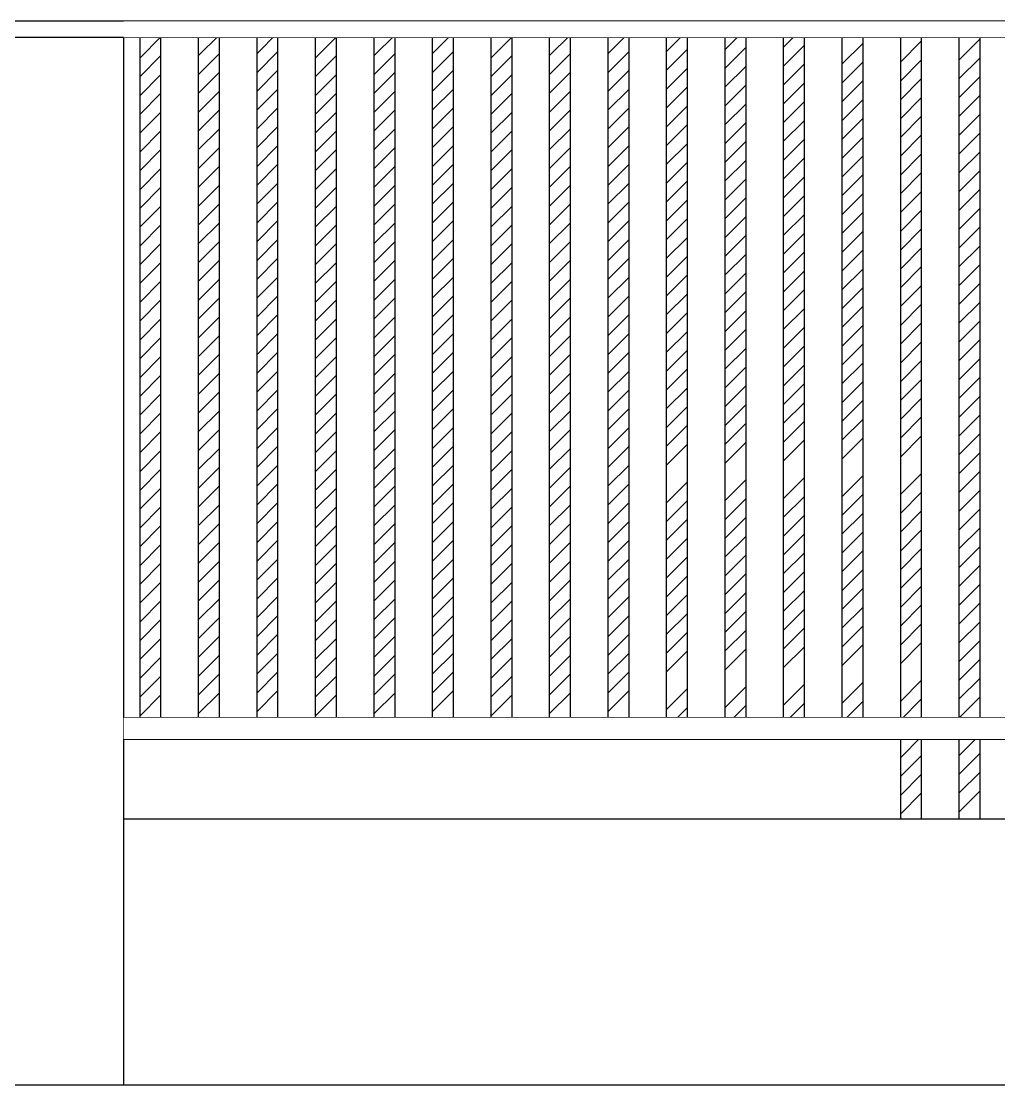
# Model space of a CAD drawing. Extents: x 104028 to 361637, y -78822 to 68782.
# Drawn here: x 315590 to 319266, y -65977 to -61977 of the extents above; entities that cross this region are included whole.
import ezdxf

# ---------------------------------------------------------------- set-up
doc = ezdxf.new("R2010")
doc.units = 0
doc.header["$LTSCALE"] = 1000
doc.header["$MEASUREMENT"] = 0
doc.set_wipeout_variables(frame=1)
doc.layers.add('GPSCOMMON', color=7, linetype='Continuous')
doc.layers.add('PUB_HATCH', color=8, linetype='Continuous')

# ---------------------------------------------------------------- blocks, each defined once
blk = doc.blocks.new('fawr')
blk.add_line((481240.6, 111811.9), (490240.6, 111811.9))
at = {"layer": 'GPSCOMMON'}
for p, q in [((483240.6, 113811.9), (488240.6, 113811.9)), ((481240.6, 113781.9), (483240.6, 113781.9)), ((483240.6, 111811.9), (483240.6, 113781.9)), ((483240.6, 112501.9), (488240.6, 112501.9)), ((483240.6, 111811.9), (483240.6, 112311.9)), ((483240.6, 112311.9), (488240.6, 112311.9)), ((481240.6, 111811.9), (483240.6, 111811.9))]:
    blk.add_line(p, q, dxfattribs=at)
for points in [[(490240.6, 113781.9), (490240.6, 113811.9), (481240.6, 113811.9), (481240.6, 113781.9), (488240.6, 113781.9)], [(483310.6, 112461.9), (483310.6, 113781.9), (483270.6, 113781.9), (483270.6, 112461.9)], [(483420.6, 112461.9), (483420.6, 113781.9), (483380.6, 113781.9), (483380.6, 112461.9)], [(483530.6, 112461.9), (483530.6, 113781.9), (483490.6, 113781.9), (483490.6, 112461.9)], [(483640.6, 112461.9), (483640.6, 113781.9), (483600.6, 113781.9), (483600.6, 112461.9)], [(483750.6, 112461.9), (483750.6, 113781.9), (483710.6, 113781.9), (483710.6, 112461.9)], [(483860.6, 112461.9), (483860.6, 113781.9), (483820.6, 113781.9), (483820.6, 112461.9)], [(483970.6, 112461.9), (483970.6, 113781.9), (483930.6, 113781.9), (483930.6, 112461.9)], [(484080.6, 112461.9), (484080.6, 113781.9), (484040.6, 113781.9), (484040.6, 112461.9)], [(484190.6, 112461.9), (484190.6, 113781.9), (484150.6, 113781.9), (484150.6, 112461.9)], [(484300.6, 112461.9), (484300.6, 113781.9), (484260.6, 113781.9), (484260.6, 112461.9)], [(484410.6, 112461.9), (484410.6, 113781.9), (484370.6, 113781.9), (484370.6, 112461.9)], [(484520.6, 112461.9), (484520.6, 113781.9), (484480.6, 113781.9), (484480.6, 112461.9)], [(484630.6, 112461.9), (484630.6, 113781.9), (484590.6, 113781.9), (484590.6, 112461.9)], [(484700.6, 112311.9), (484740.6, 112311.9), (484740.6, 113781.9), (484700.6, 113781.9), (484700.6, 112311.9)], [(484810.6, 112311.9), (484850.6, 112311.9), (484850.6, 113781.9), (484810.6, 113781.9), (484810.6, 112311.9)], [(488240.6, 112461.9), (488240.6, 112501.9), (483240.6, 112501.9), (483240.6, 112461.9), (488240.6, 112461.9)]]:
    blk.add_lwpolyline(points, dxfattribs=at)
at = {"layer": 'PUB_HATCH', "linetype": 'Continuous'}
for p, q in [((484480.6, 113762.3), (484520.6, 113802.3)), ((483270.6, 113742.6), (483310.6, 113782.6)), ((483380.6, 113746.6), (483420.6, 113786.6)), ((483490.6, 113750.5), (483530.6, 113790.5)), ((483600.6, 113742.6), (483640.6, 113782.6)), ((483710.6, 113746.6), (483750.6, 113786.6)), ((483820.6, 113750.5), (483860.6, 113790.5)), ((483930.6, 113742.6), (483970.6, 113782.6)), ((484040.6, 113746.6), (484080.6, 113786.6)), ((484150.6, 113750.5), (484190.6, 113790.5)), ((484260.6, 113754.4), (484300.6, 113794.4)), ((484370.6, 113758.4), (484410.6, 113798.4)), ((484370.6, 113723), (484410.6, 113763)), ((484480.6, 113726.9), (484520.6, 113766.9)), ((484590.6, 113730.9), (484630.6, 113770.9)), ((484700.6, 113734.8), (484740.6, 113774.8)), ((484810.6, 113738.7), (484850.6, 113778.7)), ((483270.6, 113707.3), (483310.6, 113747.3)), ((483380.6, 113711.2), (483420.6, 113751.2)), ((483490.6, 113715.1), (483530.6, 113755.1)), ((483600.6, 113707.3), (483640.6, 113747.3)), ((483710.6, 113711.2), (483750.6, 113751.2)), ((483820.6, 113715.1), (483860.6, 113755.1)), ((483930.6, 113707.3), (483970.6, 113747.3)), ((484040.6, 113711.2), (484080.6, 113751.2)), ((484150.6, 113715.1), (484190.6, 113755.1)), ((484260.6, 113719.1), (484300.6, 113759.1)), ((484810.6, 113703.4), (484850.6, 113743.4)), ((484260.6, 113683.7), (484300.6, 113723.7)), ((484370.6, 113687.7), (484410.6, 113727.7)), ((484480.6, 113691.6), (484520.6, 113731.6)), ((484590.6, 113695.5), (484630.6, 113735.5)), ((484700.6, 113699.5), (484740.6, 113739.5)), ((483270.6, 113671.9), (483310.6, 113711.9)), ((483380.6, 113675.9), (483420.6, 113715.9)), ((483490.6, 113679.8), (483530.6, 113719.8)), ((483600.6, 113671.9), (483640.6, 113711.9)), ((483710.6, 113675.9), (483750.6, 113715.9)), ((483820.6, 113679.8), (483860.6, 113719.8)), ((483930.6, 113671.9), (483970.6, 113711.9)), ((484040.6, 113675.9), (484080.6, 113715.9)), ((484150.6, 113679.8), (484190.6, 113719.8)), ((484590.6, 113660.2), (484630.6, 113700.2)), ((484700.6, 113664.1), (484740.6, 113704.1)), ((484810.6, 113668), (484850.6, 113708)), ((483380.6, 113640.5), (483420.6, 113680.5)), ((483490.6, 113644.4), (483530.6, 113684.4)), ((483710.6, 113640.5), (483750.6, 113680.5)), ((483820.6, 113644.4), (483860.6, 113684.4)), ((484040.6, 113640.5), (484080.6, 113680.5)), ((484150.6, 113644.4), (484190.6, 113684.4)), ((484260.6, 113648.4), (484300.6, 113688.4)), ((484370.6, 113652.3), (484410.6, 113692.3)), ((484480.6, 113656.2), (484520.6, 113696.2)), ((483270.6, 113636.6), (483310.6, 113676.6)), ((483600.6, 113636.6), (483640.6, 113676.6)), ((483930.6, 113636.6), (483970.6, 113676.6)), ((484480.6, 113620.9), (484520.6, 113660.9)), ((484590.6, 113624.8), (484630.6, 113664.8)), ((484700.6, 113628.7), (484740.6, 113668.7)), ((484810.6, 113632.7), (484850.6, 113672.7)), ((483270.6, 113601.2), (483310.6, 113641.2)), ((483380.6, 113605.1), (483420.6, 113645.1)), ((483490.6, 113609.1), (483530.6, 113649.1)), ((483600.6, 113601.2), (483640.6, 113641.2)), ((483710.6, 113605.1), (483750.6, 113645.1)), ((483820.6, 113609.1), (483860.6, 113649.1)), ((483930.6, 113601.2), (483970.6, 113641.2)), ((484040.6, 113605.1), (484080.6, 113645.1)), ((484150.6, 113609.1), (484190.6, 113649.1)), ((484260.6, 113613), (484300.6, 113653)), ((484370.6, 113616.9), (484410.6, 113656.9)), ((484370.6, 113581.6), (484410.6, 113621.6)), ((484480.6, 113585.5), (484520.6, 113625.5)), ((484590.6, 113589.5), (484630.6, 113629.5)), ((484700.6, 113593.4), (484740.6, 113633.4)), ((484810.6, 113597.3), (484850.6, 113637.3)), ((483270.6, 113565.9), (483310.6, 113605.9)), ((483380.6, 113569.8), (483420.6, 113609.8)), ((483490.6, 113573.7), (483530.6, 113613.7)), ((483600.6, 113565.9), (483640.6, 113605.9)), ((483710.6, 113569.8), (483750.6, 113609.8)), ((483820.6, 113573.7), (483860.6, 113613.7)), ((483930.6, 113565.9), (483970.6, 113605.9)), ((484040.6, 113569.8), (484080.6, 113609.8)), ((484150.6, 113573.7), (484190.6, 113613.7)), ((484260.6, 113577.7), (484300.6, 113617.7)), ((484810.6, 113562), (484850.6, 113602)), ((484260.6, 113542.3), (484300.6, 113582.3)), ((484370.6, 113546.2), (484410.6, 113586.2)), ((484480.6, 113550.2), (484520.6, 113590.2)), ((484590.6, 113554.1), (484630.6, 113594.1)), ((484700.6, 113558), (484740.6, 113598)), ((483270.6, 113530.5), (483310.6, 113570.5)), ((483380.6, 113534.4), (483420.6, 113574.4)), ((483490.6, 113538.4), (483530.6, 113578.4)), ((483600.6, 113530.5), (483640.6, 113570.5)), ((483710.6, 113534.4), (483750.6, 113574.4)), ((483820.6, 113538.4), (483860.6, 113578.4)), ((483930.6, 113530.5), (483970.6, 113570.5)), ((484040.6, 113534.4), (484080.6, 113574.4)), ((484150.6, 113538.4), (484190.6, 113578.4)), ((484700.6, 113522.7), (484740.6, 113562.7)), ((484810.6, 113526.6), (484850.6, 113566.6)), ((483490.6, 113503), (483530.6, 113543)), ((483820.6, 113503), (483860.6, 113543)), ((484150.6, 113503), (484190.6, 113543)), ((484260.6, 113506.9), (484300.6, 113546.9)), ((484370.6, 113510.9), (484410.6, 113550.9)), ((484480.6, 113514.8), (484520.6, 113554.8)), ((484590.6, 113518.7), (484630.6, 113558.7)), ((483270.6, 113495.1), (483310.6, 113535.1)), ((483380.6, 113499.1), (483420.6, 113539.1)), ((483600.6, 113495.1), (483640.6, 113535.1)), ((483710.6, 113499.1), (483750.6, 113539.1)), ((483930.6, 113495.1), (483970.6, 113535.1)), ((484040.6, 113499.1), (484080.6, 113539.1)), ((484590.6, 113483.4), (484630.6, 113523.4)), ((484700.6, 113487.3), (484740.6, 113527.3)), ((484810.6, 113491.3), (484850.6, 113531.3)), ((483380.6, 113463.7), (483420.6, 113503.7)), ((483490.6, 113467.7), (483530.6, 113507.7)), ((483710.6, 113463.7), (483750.6, 113503.7)), ((483820.6, 113467.7), (483860.6, 113507.7)), ((484040.6, 113463.7), (484080.6, 113503.7)), ((484150.6, 113467.7), (484190.6, 113507.7)), ((484260.6, 113471.6), (484300.6, 113511.6)), ((484370.6, 113475.5), (484410.6, 113515.5)), ((484480.6, 113479.5), (484520.6, 113519.5)), ((483270.6, 113459.8), (483310.6, 113499.8)), ((483600.6, 113459.8), (483640.6, 113499.8)), ((483930.6, 113459.8), (483970.6, 113499.8)), ((484370.6, 113440.2), (484410.6, 113480.2)), ((484480.6, 113444.1), (484520.6, 113484.1)), ((484590.6, 113448), (484630.6, 113488)), ((484700.6, 113452), (484740.6, 113492)), ((484810.6, 113455.9), (484850.6, 113495.9)), ((483270.6, 113424.4), (483310.6, 113464.4)), ((483380.6, 113428.4), (483420.6, 113468.4)), ((483490.6, 113432.3), (483530.6, 113472.3)), ((483600.6, 113424.4), (483640.6, 113464.4)), ((483710.6, 113428.4), (483750.6, 113468.4)), ((483820.6, 113432.3), (483860.6, 113472.3)), ((483930.6, 113424.4), (483970.6, 113464.4)), ((484040.6, 113428.4), (484080.6, 113468.4)), ((484150.6, 113432.3), (484190.6, 113472.3)), ((484260.6, 113436.2), (484300.6, 113476.2)), ((484810.6, 113420.5), (484850.6, 113460.5)), ((484260.6, 113400.9), (484300.6, 113440.9)), ((484370.6, 113404.8), (484410.6, 113444.8)), ((484480.6, 113408.7), (484520.6, 113448.7)), ((484590.6, 113412.7), (484630.6, 113452.7)), ((484700.6, 113416.6), (484740.6, 113456.6)), ((483270.6, 113389.1), (483310.6, 113429.1)), ((483380.6, 113393), (483420.6, 113433)), ((483490.6, 113396.9), (483530.6, 113436.9)), ((483600.6, 113389.1), (483640.6, 113429.1)), ((483710.6, 113393), (483750.6, 113433)), ((483820.6, 113396.9), (483860.6, 113436.9)), ((483930.6, 113389.1), (483970.6, 113429.1)), ((484040.6, 113393), (484080.6, 113433)), ((484150.6, 113396.9), (484190.6, 113436.9)), ((484700.6, 113381.3), (484740.6, 113421.3)), ((484810.6, 113385.2), (484850.6, 113425.2)), ((483490.6, 113361.6), (483530.6, 113401.6)), ((483820.6, 113361.6), (483860.6, 113401.6)), ((484150.6, 113361.6), (484190.6, 113401.6)), ((484260.6, 113365.5), (484300.6, 113405.5)), ((484370.6, 113369.5), (484410.6, 113409.5)), ((484480.6, 113373.4), (484520.6, 113413.4)), ((484590.6, 113377.3), (484630.6, 113417.3)), ((483270.6, 113353.7), (483310.6, 113393.7)), ((483380.6, 113357.7), (483420.6, 113397.7)), ((483600.6, 113353.7), (483640.6, 113393.7)), ((483710.6, 113357.7), (483750.6, 113397.7)), ((483930.6, 113353.7), (483970.6, 113393.7)), ((484040.6, 113357.7), (484080.6, 113397.7)), ((484590.6, 113342), (484630.6, 113382)), ((484700.6, 113345.9), (484740.6, 113385.9)), ((484810.6, 113349.8), (484850.6, 113389.8)), ((483380.6, 113322.3), (483420.6, 113362.3)), ((483490.6, 113326.2), (483530.6, 113366.2)), ((483710.6, 113322.3), (483750.6, 113362.3)), ((483820.6, 113326.2), (483860.6, 113366.2)), ((484040.6, 113322.3), (484080.6, 113362.3)), ((484150.6, 113326.2), (484190.6, 113366.2)), ((484260.6, 113330.2), (484300.6, 113370.2)), ((484370.6, 113334.1), (484410.6, 113374.1)), ((484480.6, 113338), (484520.6, 113378)), ((483270.6, 113318.4), (483310.6, 113358.4)), ((483600.6, 113318.4), (483640.6, 113358.4)), ((483930.6, 113318.4), (483970.6, 113358.4)), ((484480.6, 113302.7), (484520.6, 113342.7)), ((484590.6, 113306.6), (484630.6, 113346.6)), ((484700.6, 113310.5), (484740.6, 113350.5)), ((484810.6, 113314.5), (484850.6, 113354.5)), ((483270.6, 113283), (483310.6, 113323)), ((483380.6, 113286.9), (483420.6, 113326.9)), ((483490.6, 113290.9), (483530.6, 113330.9)), ((483600.6, 113283), (483640.6, 113323)), ((483710.6, 113286.9), (483750.6, 113326.9)), ((483820.6, 113290.9), (483860.6, 113330.9)), ((483930.6, 113283), (483970.6, 113323)), ((484040.6, 113286.9), (484080.6, 113326.9)), ((484150.6, 113290.9), (484190.6, 113330.9)), ((484260.6, 113294.8), (484300.6, 113334.8)), ((484370.6, 113298.7), (484410.6, 113338.7)), ((484370.6, 113263.4), (484410.6, 113303.4)), ((484480.6, 113267.3), (484520.6, 113307.3)), ((484590.6, 113271.3), (484630.6, 113311.3)), ((484700.6, 113275.2), (484740.6, 113315.2)), ((484810.6, 113279.1), (484850.6, 113319.1)), ((483270.6, 113247.7), (483310.6, 113287.7)), ((483380.6, 113251.6), (483420.6, 113291.6)), ((483490.6, 113255.5), (483530.6, 113295.5)), ((483600.6, 113247.7), (483640.6, 113287.7)), ((483710.6, 113251.6), (483750.6, 113291.6)), ((483820.6, 113255.5), (483860.6, 113295.5)), ((483930.6, 113247.7), (483970.6, 113287.7)), ((484040.6, 113251.6), (484080.6, 113291.6)), ((484150.6, 113255.5), (484190.6, 113295.5)), ((484260.6, 113259.5), (484300.6, 113299.5)), ((484810.6, 113243.8), (484850.6, 113283.8)), ((483490.6, 113220.2), (483530.6, 113260.2)), ((483820.6, 113220.2), (483860.6, 113260.2)), ((484150.6, 113220.2), (484190.6, 113260.2)), ((484260.6, 113224.1), (484300.6, 113264.1)), ((484370.6, 113228), (484410.6, 113268)), ((484480.6, 113232), (484520.6, 113272)), ((484590.6, 113235.9), (484630.6, 113275.9)), ((484700.6, 113239.8), (484740.6, 113279.8)), ((483270.6, 113212.3), (483310.6, 113252.3)), ((483380.6, 113216.2), (483420.6, 113256.2)), ((483600.6, 113212.3), (483640.6, 113252.3)), ((483710.6, 113216.2), (483750.6, 113256.2)), ((483930.6, 113212.3), (483970.6, 113252.3)), ((484040.6, 113216.2), (484080.6, 113256.2)), ((484590.6, 113200.5), (484630.6, 113240.5)), ((484700.6, 113204.5), (484740.6, 113244.5)), ((484810.6, 113208.4), (484850.6, 113248.4)), ((483380.6, 113180.9), (483420.6, 113220.9)), ((483490.6, 113184.8), (483530.6, 113224.8)), ((483710.6, 113180.9), (483750.6, 113220.9)), ((483820.6, 113184.8), (483860.6, 113224.8)), ((484040.6, 113180.9), (484080.6, 113220.9)), ((484150.6, 113184.8), (484190.6, 113224.8)), ((484260.6, 113188.7), (484300.6, 113228.7)), ((484370.6, 113192.7), (484410.6, 113232.7)), ((484480.6, 113196.6), (484520.6, 113236.6)), ((483270.6, 113176.9), (483310.6, 113216.9)), ((483600.6, 113176.9), (483640.6, 113216.9)), ((483930.6, 113176.9), (483970.6, 113216.9)), ((484480.6, 113161.3), (484520.6, 113201.3)), ((484590.6, 113165.2), (484630.6, 113205.2)), ((484700.6, 113169.1), (484740.6, 113209.1)), ((484810.6, 113173.1), (484850.6, 113213.1)), ((483270.6, 113141.6), (483310.6, 113181.6)), ((483380.6, 113145.5), (483420.6, 113185.5)), ((483490.6, 113149.5), (483530.6, 113189.5)), ((483600.6, 113141.6), (483640.6, 113181.6)), ((483710.6, 113145.5), (483750.6, 113185.5)), ((483820.6, 113149.5), (483860.6, 113189.5)), ((483930.6, 113141.6), (483970.6, 113181.6)), ((484040.6, 113145.5), (484080.6, 113185.5)), ((484150.6, 113149.5), (484190.6, 113189.5)), ((484260.6, 113153.4), (484300.6, 113193.4)), ((484370.6, 113157.3), (484410.6, 113197.3)), ((484370.6, 113122), (484410.6, 113162)), ((484480.6, 113125.9), (484520.6, 113165.9)), ((484590.6, 113129.8), (484630.6, 113169.8)), ((484700.6, 113133.8), (484740.6, 113173.8)), ((484810.6, 113137.7), (484850.6, 113177.7)), ((483270.6, 113106.2), (483310.6, 113146.2)), ((483380.6, 113110.2), (483420.6, 113150.2)), ((483490.6, 113114.1), (483530.6, 113154.1)), ((483600.6, 113106.2), (483640.6, 113146.2)), ((483710.6, 113110.2), (483750.6, 113150.2)), ((483820.6, 113114.1), (483860.6, 113154.1)), ((483930.6, 113106.2), (483970.6, 113146.2)), ((484040.6, 113110.2), (484080.6, 113150.2)), ((484150.6, 113114.1), (484190.6, 113154.1)), ((484260.6, 113118), (484300.6, 113158)), ((484810.6, 113102.4), (484850.6, 113142.4)), ((484260.6, 113082.7), (484300.6, 113122.7)), ((484370.6, 113086.6), (484410.6, 113126.6)), ((484480.6, 113090.5), (484520.6, 113130.5)), ((484590.6, 113094.5), (484630.6, 113134.5)), ((484700.6, 113098.4), (484740.6, 113138.4)), ((483270.6, 113070.9), (483310.6, 113110.9)), ((483380.6, 113074.8), (483420.6, 113114.8)), ((483490.6, 113078.7), (483530.6, 113118.7)), ((483600.6, 113070.9), (483640.6, 113110.9)), ((483710.6, 113074.8), (483750.6, 113114.8)), ((483820.6, 113078.7), (483860.6, 113118.7)), ((483930.6, 113070.9), (483970.6, 113110.9)), ((484040.6, 113074.8), (484080.6, 113114.8)), ((484150.6, 113078.7), (484190.6, 113118.7)), ((484700.6, 113063.1), (484740.6, 113103.1)), ((484810.6, 113067), (484850.6, 113107)), ((483490.6, 113043.4), (483530.6, 113083.4)), ((483820.6, 113043.4), (483860.6, 113083.4)), ((484150.6, 113043.4), (484190.6, 113083.4)), ((484260.6, 113047.3), (484300.6, 113087.3)), ((484370.6, 113051.3), (484410.6, 113091.3)), ((484480.6, 113055.2), (484520.6, 113095.2)), ((484590.6, 113059.1), (484630.6, 113099.1)), ((483270.6, 113035.5), (483310.6, 113075.5)), ((483380.6, 113039.5), (483420.6, 113079.5)), ((483600.6, 113035.5), (483640.6, 113075.5)), ((483710.6, 113039.5), (483750.6, 113079.5)), ((483930.6, 113035.5), (483970.6, 113075.5)), ((484040.6, 113039.5), (484080.6, 113079.5)), ((484590.6, 113023.8), (484630.6, 113063.8)), ((484700.6, 113027.7), (484740.6, 113067.7)), ((484810.6, 113031.6), (484850.6, 113071.6)), ((483270.6, 113000.2), (483310.6, 113040.2)), ((483380.6, 113004.1), (483420.6, 113044.1)), ((483490.6, 113008), (483530.6, 113048)), ((483600.6, 113000.2), (483640.6, 113040.2)), ((483710.6, 113004.1), (483750.6, 113044.1)), ((483820.6, 113008), (483860.6, 113048)), ((483930.6, 113000.2), (483970.6, 113040.2)), ((484040.6, 113004.1), (484080.6, 113044.1)), ((484150.6, 113008), (484190.6, 113048)), ((484260.6, 113012), (484300.6, 113052)), ((484370.6, 113015.9), (484410.6, 113055.9)), ((484480.6, 113019.8), (484520.6, 113059.8)), ((484370.6, 112980.5), (484410.6, 113020.5)), ((484480.6, 112984.5), (484520.6, 113024.5)), ((484590.6, 112988.4), (484630.6, 113028.4)), ((484700.6, 112992.4), (484740.6, 113032.4)), ((484810.6, 112996.3), (484850.6, 113036.3)), ((483270.6, 112964.8), (483310.6, 113004.8)), ((483380.6, 112968.7), (483420.6, 113008.7)), ((483490.6, 112972.7), (483530.6, 113012.7)), ((483600.6, 112964.8), (483640.6, 113004.8)), ((483710.6, 112968.7), (483750.6, 113008.7)), ((483820.6, 112972.7), (483860.6, 113012.7)), ((483930.6, 112964.8), (483970.6, 113004.8)), ((484040.6, 112968.7), (484080.6, 113008.7)), ((484150.6, 112972.7), (484190.6, 113012.7)), ((484260.6, 112976.6), (484300.6, 113016.6)), ((484810.6, 112960.9), (484850.6, 113000.9)), ((483270.6, 112929.5), (483310.6, 112969.5)), ((483380.6, 112933.4), (483420.6, 112973.4)), ((483490.6, 112937.3), (483530.6, 112977.3)), ((483600.6, 112929.5), (483640.6, 112969.5)), ((483710.6, 112933.4), (483750.6, 112973.4)), ((483820.6, 112937.3), (483860.6, 112977.3)), ((483930.6, 112929.5), (483970.6, 112969.5)), ((484040.6, 112933.4), (484080.6, 112973.4)), ((484150.6, 112937.3), (484190.6, 112977.3)), ((484700.6, 112921.6), (484740.6, 112961.6)), ((484810.6, 112925.6), (484850.6, 112965.6)), ((483490.6, 112902), (483530.6, 112942)), ((483820.6, 112902), (483860.6, 112942)), ((484150.6, 112902), (484190.6, 112942)), ((484260.6, 112905.9), (484300.6, 112945.9)), ((484370.6, 112909.8), (484410.6, 112949.8)), ((484480.6, 112913.8), (484520.6, 112953.8)), ((484590.6, 112917.7), (484630.6, 112957.7)), ((483270.6, 112894.1), (483310.6, 112934.1)), ((483380.6, 112898), (483420.6, 112938)), ((483600.6, 112894.1), (483640.6, 112934.1)), ((483710.6, 112898), (483750.6, 112938)), ((483930.6, 112894.1), (483970.6, 112934.1)), ((484040.6, 112898), (484080.6, 112938)), ((484590.6, 112882.4), (484630.6, 112922.4)), ((484700.6, 112886.3), (484740.6, 112926.3)), ((484810.6, 112890.2), (484850.6, 112930.2)), ((483380.6, 112862.7), (483420.6, 112902.7)), ((483490.6, 112866.6), (483530.6, 112906.6)), ((483710.6, 112862.7), (483750.6, 112902.7)), ((483820.6, 112866.6), (483860.6, 112906.6)), ((484040.6, 112862.7), (484080.6, 112902.7)), ((484150.6, 112866.6), (484190.6, 112906.6)), ((484260.6, 112870.5), (484300.6, 112910.5)), ((484370.6, 112874.5), (484410.6, 112914.5)), ((484480.6, 112878.4), (484520.6, 112918.4)), ((483270.6, 112858.7), (483310.6, 112898.7)), ((483600.6, 112858.7), (483640.6, 112898.7)), ((483930.6, 112858.7), (483970.6, 112898.7)), ((484480.6, 112843.1), (484520.6, 112883.1)), ((484590.6, 112847), (484630.6, 112887)), ((484700.6, 112850.9), (484740.6, 112890.9)), ((484810.6, 112854.9), (484850.6, 112894.9)), ((483270.6, 112823.4), (483310.6, 112863.4)), ((483380.6, 112827.3), (483420.6, 112867.3)), ((483490.6, 112831.3), (483530.6, 112871.3)), ((483600.6, 112823.4), (483640.6, 112863.4)), ((483710.6, 112827.3), (483750.6, 112867.3)), ((483820.6, 112831.3), (483860.6, 112871.3)), ((483930.6, 112823.4), (483970.6, 112863.4)), ((484040.6, 112827.3), (484080.6, 112867.3)), ((484150.6, 112831.3), (484190.6, 112871.3)), ((484260.6, 112835.2), (484300.6, 112875.2)), ((484370.6, 112839.1), (484410.6, 112879.1)), ((484370.6, 112803.8), (484410.6, 112843.8)), ((484480.6, 112807.7), (484520.6, 112847.7)), ((484590.6, 112811.6), (484630.6, 112851.6)), ((484700.6, 112815.6), (484740.6, 112855.6)), ((484810.6, 112819.5), (484850.6, 112859.5)), ((483270.6, 112788), (483310.6, 112828)), ((483380.6, 112792), (483420.6, 112832)), ((483490.6, 112795.9), (483530.6, 112835.9)), ((483600.6, 112788), (483640.6, 112828)), ((483710.6, 112792), (483750.6, 112832)), ((483820.6, 112795.9), (483860.6, 112835.9)), ((483930.6, 112788), (483970.6, 112828)), ((484040.6, 112792), (484080.6, 112832)), ((484150.6, 112795.9), (484190.6, 112835.9)), ((484260.6, 112799.8), (484300.6, 112839.8)), ((484700.6, 112780.2), (484740.6, 112820.2)), ((484810.6, 112784.2), (484850.6, 112824.2)), ((483490.6, 112760.5), (483530.6, 112800.5)), ((483820.6, 112760.5), (483860.6, 112800.5)), ((484150.6, 112760.5), (484190.6, 112800.5)), ((484260.6, 112764.5), (484300.6, 112804.5)), ((484370.6, 112768.4), (484410.6, 112808.4)), ((484480.6, 112772.4), (484520.6, 112812.4)), ((484590.6, 112776.3), (484630.6, 112816.3)), ((483270.6, 112752.7), (483310.6, 112792.7)), ((483380.6, 112756.6), (483420.6, 112796.6)), ((483600.6, 112752.7), (483640.6, 112792.7)), ((483710.6, 112756.6), (483750.6, 112796.6)), ((483930.6, 112752.7), (483970.6, 112792.7)), ((484040.6, 112756.6), (484080.6, 112796.6)), ((484590.6, 112740.9), (484630.6, 112780.9)), ((484700.6, 112744.9), (484740.6, 112784.9)), ((484810.6, 112748.8), (484850.6, 112788.8)), ((483380.6, 112721.3), (483420.6, 112761.3)), ((483490.6, 112725.2), (483530.6, 112765.2)), ((483710.6, 112721.3), (483750.6, 112761.3)), ((483820.6, 112725.2), (483860.6, 112765.2)), ((484040.6, 112721.3), (484080.6, 112761.3)), ((484150.6, 112725.2), (484190.6, 112765.2)), ((484260.6, 112729.1), (484300.6, 112769.1)), ((484370.6, 112733.1), (484410.6, 112773.1)), ((484480.6, 112737), (484520.6, 112777)), ((483270.6, 112717.3), (483310.6, 112757.3)), ((483600.6, 112717.3), (483640.6, 112757.3)), ((483930.6, 112717.3), (483970.6, 112757.3)), ((484480.6, 112701.6), (484520.6, 112741.6)), ((484590.6, 112705.6), (484630.6, 112745.6)), ((484700.6, 112709.5), (484740.6, 112749.5)), ((484810.6, 112713.4), (484850.6, 112753.4)), ((483270.6, 112682), (483310.6, 112722)), ((483380.6, 112685.9), (483420.6, 112725.9)), ((483490.6, 112689.8), (483530.6, 112729.8)), ((483600.6, 112682), (483640.6, 112722)), ((483710.6, 112685.9), (483750.6, 112725.9)), ((483820.6, 112689.8), (483860.6, 112729.8)), ((483930.6, 112682), (483970.6, 112722)), ((484040.6, 112685.9), (484080.6, 112725.9)), ((484150.6, 112689.8), (484190.6, 112729.8)), ((484260.6, 112693.8), (484300.6, 112733.8)), ((484370.6, 112697.7), (484410.6, 112737.7)), ((484370.6, 112662.4), (484410.6, 112702.4)), ((484480.6, 112666.3), (484520.6, 112706.3)), ((484590.6, 112670.2), (484630.6, 112710.2)), ((484700.6, 112674.2), (484740.6, 112714.2)), ((484810.6, 112678.1), (484850.6, 112718.1)), ((483270.6, 112646.6), (483310.6, 112686.6)), ((483380.6, 112650.5), (483420.6, 112690.5)), ((483490.6, 112654.5), (483530.6, 112694.5)), ((483600.6, 112646.6), (483640.6, 112686.6)), ((483710.6, 112650.5), (483750.6, 112690.5)), ((483820.6, 112654.5), (483860.6, 112694.5)), ((483930.6, 112646.6), (483970.6, 112686.6)), ((484040.6, 112650.5), (484080.6, 112690.5)), ((484150.6, 112654.5), (484190.6, 112694.5)), ((484260.6, 112658.4), (484300.6, 112698.4)), ((484810.6, 112642.7), (484850.6, 112682.7)), ((484260.6, 112623.1), (484300.6, 112663.1)), ((484370.6, 112627), (484410.6, 112667)), ((484480.6, 112630.9), (484520.6, 112670.9)), ((484590.6, 112634.9), (484630.6, 112674.9)), ((484700.6, 112638.8), (484740.6, 112678.8)), ((483270.6, 112611.3), (483310.6, 112651.3)), ((483380.6, 112615.2), (483420.6, 112655.2)), ((483490.6, 112619.1), (483530.6, 112659.1)), ((483600.6, 112611.3), (483640.6, 112651.3)), ((483710.6, 112615.2), (483750.6, 112655.2)), ((483820.6, 112619.1), (483860.6, 112659.1)), ((483930.6, 112611.3), (483970.6, 112651.3)), ((484040.6, 112615.2), (484080.6, 112655.2)), ((484150.6, 112619.1), (484190.6, 112659.1)), ((484700.6, 112603.4), (484740.6, 112643.4)), ((484810.6, 112607.4), (484850.6, 112647.4)), ((483490.6, 112583.8), (483530.6, 112623.8)), ((483820.6, 112583.8), (483860.6, 112623.8)), ((484150.6, 112583.8), (484190.6, 112623.8)), ((484260.6, 112587.7), (484300.6, 112627.7)), ((484370.6, 112591.6), (484410.6, 112631.6)), ((484480.6, 112595.6), (484520.6, 112635.6)), ((484590.6, 112599.5), (484630.6, 112639.5)), ((483270.6, 112575.9), (483310.6, 112615.9)), ((483380.6, 112579.8), (483420.6, 112619.8)), ((483600.6, 112575.9), (483640.6, 112615.9)), ((483710.6, 112579.8), (483750.6, 112619.8)), ((483930.6, 112575.9), (483970.6, 112615.9)), ((484040.6, 112579.8), (484080.6, 112619.8)), ((484810.6, 112572), (484850.6, 112612)), ((483270.6, 112540.5), (483310.6, 112580.5)), ((483380.6, 112544.5), (483420.6, 112584.5)), ((483490.6, 112548.4), (483530.6, 112588.4)), ((483600.6, 112540.5), (483640.6, 112580.5)), ((483710.6, 112544.5), (483750.6, 112584.5)), ((483820.6, 112548.4), (483860.6, 112588.4)), ((483930.6, 112540.5), (483970.6, 112580.5)), ((484040.6, 112544.5), (484080.6, 112584.5)), ((484150.6, 112548.4), (484190.6, 112588.4)), ((484370.6, 112520.9), (484410.6, 112560.9)), ((484480.6, 112524.9), (484520.6, 112564.9)), ((484590.6, 112528.8), (484630.6, 112568.8)), ((484700.6, 112532.7), (484740.6, 112572.7)), ((484810.6, 112536.7), (484850.6, 112576.7)), ((483270.6, 112505.2), (483310.6, 112545.2)), ((483380.6, 112509.1), (483420.6, 112549.1)), ((483490.6, 112513.1), (483530.6, 112553.1)), ((483600.6, 112505.2), (483640.6, 112545.2)), ((483710.6, 112509.1), (483750.6, 112549.1)), ((483820.6, 112513.1), (483860.6, 112553.1)), ((483930.6, 112505.2), (483970.6, 112545.2)), ((484040.6, 112509.1), (484080.6, 112549.1)), ((484150.6, 112513.1), (484190.6, 112553.1)), ((484260.6, 112517), (484300.6, 112557)), ((484810.6, 112501.3), (484850.6, 112541.3)), ((484260.6, 112481.6), (484300.6, 112521.6)), ((484370.6, 112485.6), (484410.6, 112525.6)), ((484480.6, 112489.5), (484520.6, 112529.5)), ((484590.6, 112493.4), (484630.6, 112533.4)), ((484700.6, 112497.4), (484740.6, 112537.4)), ((484700.6, 112426.7), (484740.6, 112466.7)), ((484810.6, 112430.6), (484850.6, 112470.6)), ((484700.6, 112391.3), (484740.6, 112431.3)), ((484810.6, 112395.2), (484850.6, 112435.2)), ((484700.6, 112356), (484740.6, 112396)), ((484810.6, 112359.9), (484850.6, 112399.9)), ((484700.6, 112320.6), (484740.6, 112360.6)), ((484810.6, 112324.5), (484850.6, 112364.5))]:
    blk.add_line(p, q, dxfattribs=at)
for points in [[(483240.6, 113781.9), (488240.6, 113781.9), (488240.6, 113811.9), (483240.6, 113811.9)], [(483240.6, 112461.9), (488240.6, 112461.9), (488240.6, 112501.9), (483240.6, 112501.9)]]:
    blk.add_wipeout(points)

msp = doc.modelspace()

# ---------------------------------------------------------------- block references
at = {"xscale": 2, "yscale": 2, "zscale": 2}
msp.add_blockref('fawr', (-650505.6, -289600.3), dxfattribs=at)

doc.saveas('drawing.dxf')
